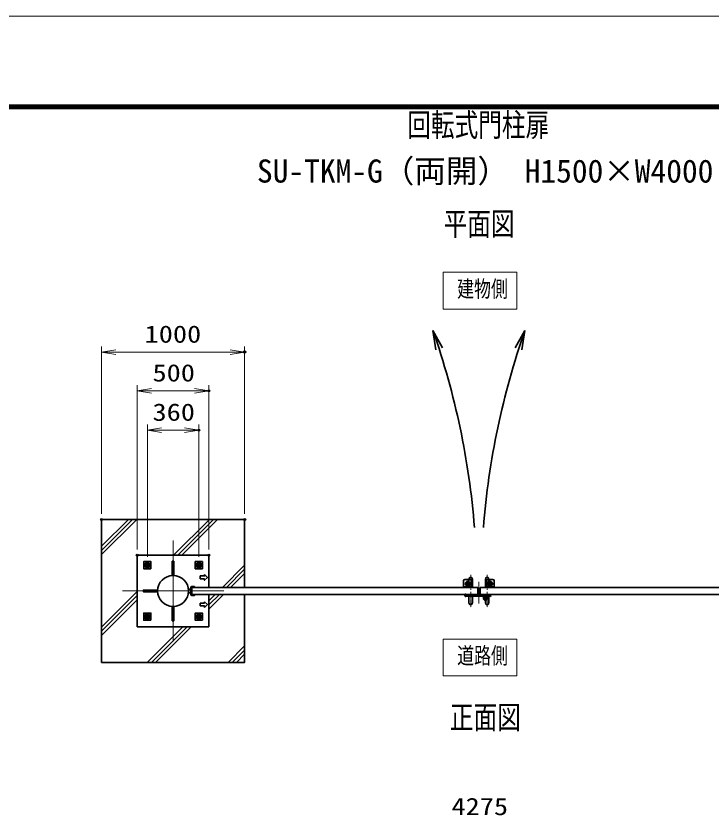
# Model space of a CAD drawing. Units: millimetres at full size. Extents: x -11880 to 11880, y -8400 to 8400.
# Drawn here: x -1497 to 3367, y 2791 to 8400 of the extents above; entities that cross this region are included whole.
import ezdxf
from ezdxf.enums import TextEntityAlignment as Align

# ---------------------------------------------------------------- set-up
doc = ezdxf.new("R2010")
doc.units = ezdxf.units.MM
doc.header["$LTSCALE"] = 30
doc.header["$PDMODE"] = 32
doc.header["$PDSIZE"] = 15
for name, pattern in [('DASHED', [7.5, 6, -1.5]), ('USER1', [18, 12, -1.5, 3, -1.5]), ('USER2', [9, 6, -0.75, 1.5, -0.75])]:
    doc.linetypes.add(name, pattern=pattern)
for name, color, linetype, lineweight in [('0-0_D-TTL', 7, 'Continuous', 18), ('0-1_外形線', 7, 'Continuous', 35), ('0-2_軸線', 200, 'USER1', 15), ('0-3_細線', 2, 'Continuous', 35), ('0-4_寸法線', 4, 'Continuous', 18), ('0-5_0', 7, 'Continuous', 18), ('0-7_隠れ線', 140, 'DASHED', 18), ('0-A_AM_0N', 7, 'Continuous', 50), ('0-B_AM_7N', 6, 'USER2', 18), ('1-2_AM_4N', 4, 'Continuous', 25), ('1-6_ハッチング', 253, 'Continuous', 13)]:
    doc.layers.add(name, color=color, linetype=linetype, lineweight=lineweight)
for name, color, linetype in [('0-6_Defpoints', 7, 'Continuous'), ('0-E_文字3', 254, 'Continuous'), ('1-4_文字', 254, 'Continuous')]:
    doc.layers.add(name, color=color, linetype=linetype)
doc.styles.add('ＭＳ ゴシック', font='')
doc.styles.get('ＭＳ ゴシック').set_extended_font_data('MS Gothic')

# ---------------------------------------------------------------- blocks, each defined once
blk = doc.blocks.new('A$C4093506B')
at = {"layer": '0-1_外形線'}
for p, q in [((-373.3, 0), (376.7, 0)), ((-373.3, -1755), (-373.3, 0)), ((376.7, -1755), (376.7, 0))]:
    blk.add_line(p, q, dxfattribs=at)
blk.add_arc((1.7, -1755), 375, 180, 0, dxfattribs=at)
at = {"layer": '0-2_軸線', "linetype": 'USER2'}
blk.add_line((1.7, 532.5), (1.7, -2662.5), dxfattribs=at)
blk = doc.blocks.new('A$C031A601E')
at = {"layer": '0-1_外形線'}
for p, q in [((-914.7, 739.2), (-914.7, -610.8)), ((-614.7, -910.8), (585.3, -910.8))]:
    blk.add_line(p, q, dxfattribs=at)
blk.add_lwpolyline([(885.3, -610.8), (885.3, 739.2), (-914.7, 739.2)], dxfattribs=at)
for centre, start, end in [((-614.7, -610.8), 180, 270), ((585.3, -610.8), 270, 0)]:
    blk.add_arc(centre, 300, start, end, dxfattribs=at)
at = {"layer": '0-2_軸線'}
for q in [(-14.7, 645.4), (-670.9, -10.8), (641.6, -10.8), (-14.7, -667.1)]:
    blk.add_line((-14.7, -10.8), q, dxfattribs=at)
at = {"layer": '0-3_細線'}
blk.add_circle((-14.7, -10.8), 525, dxfattribs=at)
at = {"layer": '0-7_隠れ線', "linetype": 'Continuous'}
blk.add_line((-914.7, 589.2), (885.3, 589.2), dxfattribs=at)
at = {"layer": '0-7_隠れ線'}
for radius in [420, 315, 285]:
    blk.add_circle((-14.7, -10.8), radius, dxfattribs=at)
blk = doc.blocks.new('U54')
at = {"layer": '0-A_AM_0N'}
blk.add_lwpolyline([(28503945, 87180327), (28503495, 87180067.2), (28503045, 87180327), (28503045, 87180846.6), (28503495, 87181106.4), (28503945, 87180846.6)], close=True, dxfattribs=at)
for radius in [450, 259.4]:
    blk.add_circle((28503495, 87180586.8), radius, dxfattribs=at)
at = {"layer": '0-B_AM_7N'}
for p, q in [((28504066.6, 87180586.8), (28502923.4, 87180586.8)), ((28503495, 87181158.4), (28503495, 87180015.2))]:
    blk.add_line(p, q, dxfattribs=at)
at = {"layer": '1-2_AM_4N'}
blk.add_arc((28503495, 87180586.8), 300, 10, 280, dxfattribs=at)
blk = doc.blocks.new('U55')
at = {"layer": '0-A_AM_0N'}
blk.add_lwpolyline([(28493145, 87180327), (28492695, 87180067.2), (28492245, 87180327), (28492245, 87180846.6), (28492695, 87181106.4), (28493145, 87180846.6)], close=True, dxfattribs=at)
for radius in [450, 259.4]:
    blk.add_circle((28492695, 87180586.8), radius, dxfattribs=at)
at = {"layer": '0-B_AM_7N'}
for p, q in [((28493266.6, 87180586.8), (28492123.4, 87180586.8)), ((28492695, 87181158.4), (28492695, 87180015.2))]:
    blk.add_line(p, q, dxfattribs=at)
at = {"layer": '1-2_AM_4N'}
blk.add_arc((28492695, 87180586.8), 300, 10, 280, dxfattribs=at)
blk = doc.blocks.new('U56')
at = {"layer": '0-A_AM_0N'}
blk.add_lwpolyline([(28493145, 87169527), (28492695, 87169267.2), (28492245, 87169527), (28492245, 87170046.6), (28492695, 87170306.4), (28493145, 87170046.6)], close=True, dxfattribs=at)
for radius in [450, 259.4]:
    blk.add_circle((28492695, 87169786.8), radius, dxfattribs=at)
at = {"layer": '0-B_AM_7N'}
for p, q in [((28493266.6, 87169786.8), (28492123.4, 87169786.8)), ((28492695, 87170358.4), (28492695, 87169215.2))]:
    blk.add_line(p, q, dxfattribs=at)
at = {"layer": '1-2_AM_4N'}
blk.add_arc((28492695, 87169786.8), 300, 10, 280, dxfattribs=at)
blk = doc.blocks.new('U57')
at = {"layer": '0-A_AM_0N'}
blk.add_lwpolyline([(28503945, 87169527), (28503495, 87169267.2), (28503045, 87169527), (28503045, 87170046.6), (28503495, 87170306.4), (28503945, 87170046.6)], close=True, dxfattribs=at)
for radius in [450, 259.4]:
    blk.add_circle((28503495, 87169786.8), radius, dxfattribs=at)
at = {"layer": '0-B_AM_7N'}
for p, q in [((28504066.6, 87169786.8), (28502923.4, 87169786.8)), ((28503495, 87170358.4), (28503495, 87169215.2))]:
    blk.add_line(p, q, dxfattribs=at)
at = {"layer": '1-2_AM_4N'}
blk.add_arc((28503495, 87169786.8), 300, 10, 280, dxfattribs=at)
blk = doc.blocks.new('ddgfdgggg')
at = {"layer": '0-1_外形線'}
for p, q in [((0, 720), (8880, 720)), ((0, 360), (8880, 360)), ((360, 0), (360, 360)), ((720, 0), (720, 360)), ((3480, 240), (3480, 360)), ((3540, 144), (3540, 240)), ((4620, 240), (4620, 144)), ((7080, 240), (7080, 360)), ((8280, 240), (7080, 240)), ((7140, 144), (7140, 240)), ((8220, 240), (8220, 144)), ((8280, 360), (8280, 240)), ((8880, 360), (8880, 720)), ((13680, 240), (13680, 720)), ((13680, 720), (19680, 720)), ((13680, 240), (19680, 240)), ((14340, 24), (14340, 120)), ((15180, -360), (15180, 240)), ((15420, 120), (15420, 24)), ((17940, 24), (17940, 120)), ((18180, -360), (18180, 240)), ((19020, 120), (19020, 24)), ((19680, 720), (19680, 240)), ((0, -720), (20459.5, -720)), ((623.5, -360), (20506.9, -360)), ((4320, -156), (3840, -156)), ((7920, -156), (7440, -156)), ((15120, -276), (14640, -276)), ((15000, -2400), (15000, -1320)), ((15240, -1080), (18120, -1080)), ((15960, -1080), (15960, -720)), ((15960, -1595), (17400, -1595)), ((17400, -1080), (17400, -720)), ((18720, -276), (18240, -276)), ((18360, -2400), (18360, -1320)), ((21386.8, -968.5), (20459.5, -720)), ((21480, -620.7), (20506.9, -360)), ((21386.8, -968.5), (21480, -620.7))]:
    blk.add_line(p, q, dxfattribs=at)
for points in [[(4680, 360), (4680, 240), (3480, 240)], [(15480, 240), (15480, 120), (14280, 120), (14280, 240)], [(19080, 240), (19080, 120), (17880, 120), (17880, 240)]]:
    blk.add_lwpolyline(points, dxfattribs=at)
for centre, radius, start, end in [((0, 0), 720, 90, 0), ((0, 0), 360, 90, 0), ((3840, 144), 300, 180, 270), ((4320, 144), 300, 270, 0.00002), ((7440, 144), 300, 180, 270), ((7920, 144), 300, 270, 0.00002), ((14640, 24), 300, 180, 270), ((15120, 24), 300, 270, 0.00002), ((18240, 24), 300, 180, 270), ((18720, 24), 300, 270, 0.00002), ((15240, -1320), 240, 90.00002, 180), ((16680, -2400), 1680, 180, 0), ((16680, -2400), 1080, 131.8103, 48.18971), ((18120, -1320), 240, 0.00002, 90.00002)]:
    blk.add_arc(centre, radius, start, end, dxfattribs=at)
at = {"layer": '0-2_軸線'}
for q in [(0, 1526.2), (0, -1526.2), (1526.2, 0)]:
    blk.add_line((0, 0), q, dxfattribs=at)
at = {"layer": '0-7_隠れ線', "linetype": 'Continuous'}
for p, q in [((16080, 720), (16380, 420)), ((16380, 420), (16980, 420)), ((16380, -1080), (16380, 420)), ((16500, -1080), (16500, 420)), ((16860, -1080), (16860, 420)), ((17280, 720), (16980, 420)), ((16980, -1080), (16980, 420)), ((15960, -720), (15960, -360)), ((17400, -720), (17400, -360))]:
    blk.add_line(p, q, dxfattribs=at)
blk = doc.blocks.new('_Open')
at = {"layer": '0-5_0', "color": 4}
blk.add_line((-30, 5), (0, 0), dxfattribs=at)
blk.add_lwpolyline([(-30, -5), (0, 0), (-30, 0)], dxfattribs=at)

msp = doc.modelspace()

# ---------------------------------------------------------------- linework, layer by layer
at = {"layer": '0-0_D-TTL'}
for points in [[(-11880, -8400.08), (11880, -8400.08), (11880, 8399.92), (-11880, 8399.92)], [(-11116.29, 7779.34), (11116.29, 7779.34), (11116.29, -7777.8), (-11116.29, -7777.8)], [(-11109.21, 7772.27), (11109.21, 7772.27), (11109.21, -7770.73), (-11109.21, -7770.73)], [(-11102.14, 7765.2), (11102.14, 7765.2), (11102.14, -7763.66), (-11102.14, -7763.66)], [(-11095.07, 7758.13), (11095.07, 7758.13), (11095.07, -7756.58), (-11095.07, -7756.58)], [(-11088, 7751.06), (11088, 7751.06), (11088, -7749.51), (-11088, -7749.51)]]:
    msp.add_lwpolyline(points, close=True, dxfattribs=at)
at = {"layer": '0-1_外形線'}
for p, q in [((-649.46, 4128.5), (-649.46, 4628.5)), ((-649.46, 4628.5), (-149.46, 4628.5)), ((-149.46, 4628.5), (-149.46, 4403.5)), ((-275.46, 4391), (-292.04, 4391)), ((-275.46, 4403.5), (-275.46, 4353.5)), ((-249.46, 4409.5), (-269.46, 4409.5)), ((-269.46, 4353.5), (-269.46, 4403.5)), ((-292.04, 4366), (-275.46, 4366)), ((-149.46, 4353.5), (-149.46, 4128.5)), ((-149.46, 4128.5), (-649.46, 4128.5))]:
    msp.add_line(p, q, dxfattribs=at)
for points in [[(100.54, 4353.5), (100.54, 3878.5), (-899.46, 3878.5), (-899.46, 4878.5), (100.54, 4878.5), (100.54, 4403.5)], [(-269.46, 4403.5), (-249.46, 4403.5), (-249.46, 4409.5)], [(-269.46, 4347.5), (-249.46, 4347.5), (-249.46, 4353.5), (-269.46, 4353.5)]]:
    msp.add_lwpolyline(points, dxfattribs=at)
for points in [[(-554.46, 4533.5), (-604.46, 4533.5), (-604.46, 4583.5), (-554.46, 4583.5)], [(-194.46, 4533.5), (-244.46, 4533.5), (-244.46, 4583.5), (-194.46, 4583.5)], [(1730.54, 4403.5), (-269.46, 4403.5), (-269.46, 4353.5), (1730.54, 4353.5)], [(1745.54, 4403.5), (3745.54, 4403.5), (3745.54, 4353.5), (1745.54, 4353.5)], [(-554.46, 4173.5), (-604.46, 4173.5), (-604.46, 4223.5), (-554.46, 4223.5)], [(-194.46, 4173.5), (-244.46, 4173.5), (-244.46, 4223.5), (-194.46, 4223.5)]]:
    msp.add_lwpolyline(points, close=True, dxfattribs=at)
for centre, radius in [((-399.46, 4378.5), 108.15), ((1660.54, 4428.5), 12.5), ((1815.54, 4428.5), 12.5)]:
    msp.add_circle(centre, radius, dxfattribs=at)
for centre, start, end in [((-269.46, 4403.5), 90, 180), ((-269.46, 4353.5), 180, 270)]:
    msp.add_arc(centre, 6, start, end, dxfattribs=at)
at = {"layer": '0-2_軸線'}
for p, q in [((-399.46, 4378.5), (-399.46, 4732.05)), ((1660.54, 4428.5), (1660.54, 4442.25)), ((1738.04, 4442.09), (1738.04, 4291.14)), ((1738.04, 4442.09), (1738.04, 4291.14)), ((1815.54, 4428.5), (1815.54, 4442.25)), ((-399.46, 4378.5), (-753.02, 4378.5)), ((-269.46, 4378.5), (-429.96, 4378.5)), ((-399.46, 4378.5), (-45.91, 4378.5)), ((-399.46, 4378.5), (-399.46, 4024.95)), ((1660.54, 4428.5), (1646.79, 4428.5)), ((1660.54, 4428.5), (1660.54, 4414.75)), ((1660.54, 4428.5), (1674.29, 4428.5)), ((1815.54, 4428.5), (1801.79, 4428.5)), ((1815.54, 4428.5), (1829.29, 4428.5)), ((1815.54, 4428.5), (1815.54, 4414.75))]:
    msp.add_line(p, q, dxfattribs=at)
at = {"layer": '0-3_細線'}
for p, q in [((1416.72, 6199.24), (1437.75, 6064.55)), ((1416.72, 6199.24), (1484.42, 6078.05)), ((2059.35, 6199.24), (1991.65, 6078.05)), ((2059.35, 6199.24), (2038.32, 6064.55)), ((-393.46, 4586.4), (-393.46, 4486.48)), ((-275.46, 4395), (-279.46, 4391)), ((-279.46, 4366), (-275.46, 4362)), ((-179.46, 4293.5), (-209.46, 4293.5)), ((-209.46, 4293.5), (-209.46, 4273.5)), ((-209.46, 4273.5), (-179.46, 4273.5)), ((-179.46, 4303.5), (-179.46, 4293.5)), ((-179.46, 4303.5), (-159.46, 4283.5)), ((-159.46, 4283.5), (-179.46, 4263.5)), ((-179.46, 4263.5), (-179.46, 4273.5))]:
    msp.add_line(p, q, dxfattribs=at)
for points in [[(-393.46, 4586.4), (-405.46, 4586.4), (-405.46, 4486.65)], [(-179.46, 4493.5), (-179.46, 4483.5), (-209.46, 4483.5), (-209.46, 4463.5), (-179.46, 4463.5)], [(-179.46, 4493.5), (-159.46, 4473.5), (-179.46, 4453.5), (-179.46, 4463.5)], [(-507.45, 4384.5), (-607.36, 4384.5), (-607.36, 4372.5), (-507.45, 4372.5)], [(-393.46, 4270.52), (-393.46, 4170.6), (-405.46, 4170.6), (-405.46, 4270.35)]]:
    msp.add_lwpolyline(points, dxfattribs=at)
for centre, start, end in [((-3731.88, 4395.83), 4.47285, 19.30394), ((7207.95, 4395.83), 160.69606, 175.52715)]:
    msp.add_arc(centre, 5455.3, start, end, dxfattribs=at)
at = {"layer": '0-4_寸法線'}
for p, q in [((-899.46, 4918.5), (-899.46, 6089.43)), ((100.54, 4918.5), (100.54, 6089.43)), ((-899.46, 6049.43), (100.54, 6049.43)), ((-649.46, 4668.5), (-649.46, 5818.5)), ((-649.46, 5778.5), (-149.46, 5778.5)), ((-149.46, 4668.5), (-149.46, 5818.5)), ((-579.46, 4617.55), (-579.46, 5543.59)), ((-579.46, 5503.59), (-219.46, 5503.59)), ((-219.46, 4617.55), (-219.46, 5543.59))]:
    msp.add_line(p, q, dxfattribs=at)
for points in [[(1488.35, 6350.63), (2003.62, 6350.63), (2003.62, 6607.7), (1488.35, 6607.7)], [(1488.35, 3784.96), (2003.62, 3784.96), (2003.62, 4042.04), (1488.35, 4042.04)]]:
    msp.add_lwpolyline(points, close=True, dxfattribs=at)
at = {"layer": '0-6_Defpoints'}
for p in [(100.54, 6049.43), (-149.46, 5778.5), (-219.46, 5503.59), (-899.46, 4878.5), (100.54, 4878.5), (-649.46, 4628.5), (-149.46, 4628.5), (-579.46, 4577.55), (-219.46, 4577.55)]:
    msp.add_point(p, dxfattribs=at)
at = {"layer": '0-7_隠れ線'}
for centre in [(-579.46, 4558.5), (-219.46, 4558.5), (-579.46, 4198.5), (-219.46, 4198.5)]:
    msp.add_circle(centre, 20, dxfattribs=at)
at = {"layer": '1-6_ハッチング'}
for p, q in [((-899.46, 4690.69), (-711.65, 4878.5)), ((-899.46, 4661.69), (-682.65, 4878.5)), ((-899.46, 4632.69), (-653.65, 4878.5)), ((-395.97, 4628.5), (-145.97, 4878.5)), ((-366.97, 4628.5), (-116.97, 4878.5)), ((-337.97, 4628.5), (-87.97, 4878.5)), ((-55.28, 4403.5), (100.54, 4559.31)), ((-26.28, 4403.5), (100.54, 4530.31)), ((2.72, 4403.5), (100.54, 4501.31)), ((-899.46, 4125), (-649.46, 4375)), ((-899.46, 4096), (-649.46, 4346)), ((-149.46, 4309.31), (-105.28, 4353.5)), ((-149.46, 4280.31), (-76.28, 4353.5)), ((-149.46, 4251.31), (-47.28, 4353.5)), ((-899.46, 4067), (-649.46, 4317)), ((-580.28, 3878.5), (-330.28, 4128.5)), ((-551.28, 3878.5), (-301.28, 4128.5)), ((-522.28, 3878.5), (-272.28, 4128.5)), ((-14.59, 3878.5), (100.54, 3993.63)), ((14.41, 3878.5), (100.54, 3964.63)), ((43.41, 3878.5), (100.54, 3935.63))]:
    msp.add_line(p, q, dxfattribs=at)

# ---------------------------------------------------------------- block references
at = {"layer": '0-1_外形線', "yscale": 0.03333333, "rotation": 180}
for name, p, xscale in [('A$C4093506B', (1680.59, 4403.5), 0.03333333), ('A$C4093506B', (1795.48, 4403.5), -0.03333333), ('A$C031A601E', (1661.03, 4428.14), -0.03333333), ('A$C031A601E', (1815.05, 4428.14), 0.03333333)]:
    msp.add_blockref(name, p, dxfattribs=dict(at, xscale=xscale))
at = {"layer": '0-1_外形線'}
for name, p, xscale, yscale in [('ddgfdgggg', (1644.04, 4347.5), 0.008333333, 0.008333333), ('A$C4093506B', (1680.59, 4353.5), -0.03333333, 0.03333333), ('A$C4093506B', (1795.48, 4353.5), 0.03333333, 0.03333333)]:
    msp.add_blockref(name, p, dxfattribs=dict(at, xscale=xscale, yscale=yscale))
at = {"layer": '0-4_寸法線', "xscale": 3.333333, "yscale": 3.333333, "rotation": 180}
for p in [(-899.46, 6049.43), (-649.46, 5778.5), (-579.46, 5503.59)]:
    msp.add_blockref('_Open', p, dxfattribs=at)
at = {"layer": '0-4_寸法線', "xscale": 3.333333, "yscale": 3.333333}
for p in [(100.54, 6049.43), (-149.46, 5778.5), (-219.46, 5503.59)]:
    msp.add_blockref('_Open', p, dxfattribs=at)
at = {"layer": '0-A_AM_0N', "xscale": 0.03333333, "yscale": 0.03333333}
for name in ['U55', 'U54', 'U56', 'U57']:
    msp.add_blockref(name, (-950335.97, -2901461.06), dxfattribs=at)

# ---------------------------------------------------------------- texts
at = {"layer": '0-1_外形線', "style": 'ＭＳ ゴシック', "width": 0.75}
for s, p in [('建物側', (1585.94, 6399.34)), ('道路側', (1585.94, 3833.68))]:
    msp.add_text(s, height=115.5, dxfattribs=at).set_placement(p, align=Align.BOTTOM_LEFT)
at = {"layer": '0-4_寸法線', "color": 254, "style": 'ＭＳ ゴシック', "width": 1.2}
for s, p in [('1000', (-598.66, 6078.12)), ('500', (-543.46, 5807.18)), ('360', (-543.46, 5532.27)), ('4275', (1546.04, 2773.87))]:
    msp.add_text(s, height=121.2, dxfattribs=at).set_placement(p, align=Align.BOTTOM_LEFT)
at = {"layer": '0-E_文字3', "style": 'ＭＳ ゴシック', "width": 0.75}
msp.add_text('回転式門柱扉', height=161.7, dxfattribs=at).set_placement((1236.92, 7509.37), align=Align.BOTTOM_LEFT)
at = {"layer": '0-E_文字3', "style": 'ＭＳ ゴシック'}
msp.add_text('SU-TKM-G（両開） H1500×W4000', height=161.6, dxfattribs=at).set_placement((186.61, 7186.4), align=Align.BOTTOM_LEFT)
at = {"layer": '1-4_文字', "style": 'ＭＳ ゴシック', "width": 0.75}
for s, p in [('平面図', (1491.29, 6817.17)), ('正面図', (1534.98, 3365.11))]:
    msp.add_text(s, height=161.7, dxfattribs=at).set_placement(p, align=Align.BOTTOM_LEFT)

doc.saveas('drawing.dxf')
